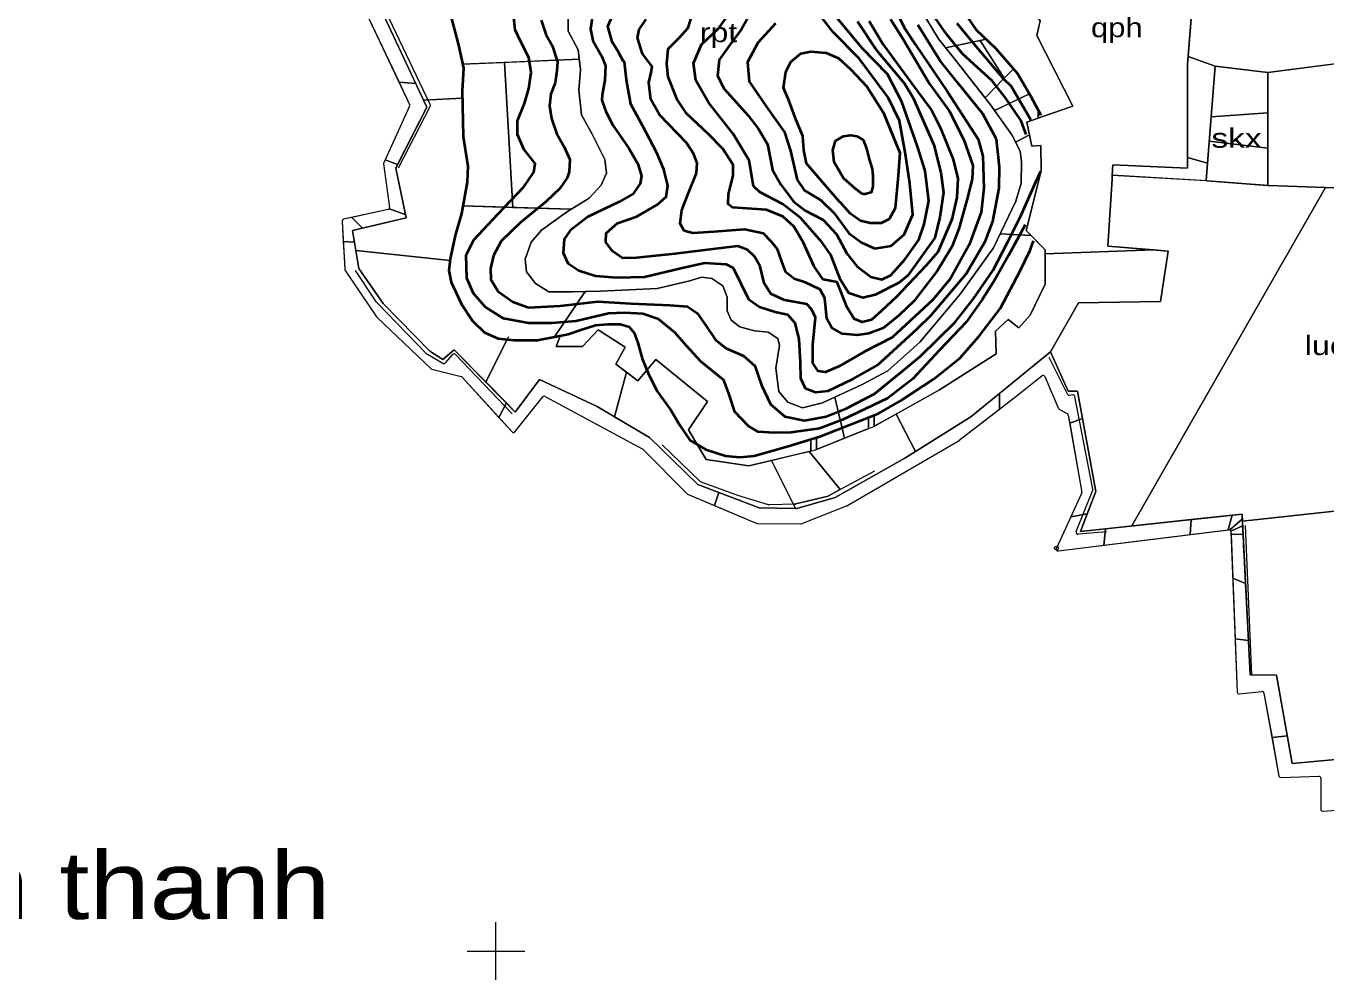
# Model space of a CAD drawing. Header units: metres. Extents: x 558415 to 562400, y 2247179 to 2251032.
# Drawn here: x 559756 to 560431, y 2247985 to 2248479 of the extents above; entities that cross this region are included whole.
import ezdxf
from ezdxf.enums import TextEntityAlignment as Align

# ---------------------------------------------------------------- set-up
doc = ezdxf.new("R2010")
doc.units = ezdxf.units.M
doc.header["$LTSCALE"] = 4
doc.header["$PDMODE"] = 32
doc.header["$PDSIZE"] = 2
for name, color, linetype, lineweight in [('17', 7, 'Continuous', 13), ('27', 7, 'Continuous', 35), ('33', 7, 'Continuous', 13), ('4', 7, 'Continuous', 13), ('45', 7, 'Continuous', 13), ('5', 7, 'Continuous', 13), ('6', 7, 'Continuous', 13), ('63', 7, 'Continuous', 13), ('7', 7, 'Continuous', 13)]:
    doc.layers.add(name, color=color, linetype=linetype, lineweight=lineweight)
doc.layers.add('58', color=7, linetype='Continuous')

msp = doc.modelspace()

# ---------------------------------------------------------------- linework, layer by layer
at = {"layer": '17'}
for points in [[(559925.605, 2248373.457), (559953.501, 2248379.994), (559948.095, 2248405.749)], [(559925.605, 2248373.457), (559928.922, 2248353.783), (559941.452, 2248335.54), (559965.775, 2248310.857), (559972.409, 2248306.565), (559978.305, 2248311.573), (560009.999, 2248279.379), (560022.529, 2248296.192), (560052.381, 2248282.241), (560079.652, 2248266.144), (560104.713, 2248241.82), (560136.407, 2248229.658), (560155.939, 2248229.301), (560175.84, 2248235.024), (560211.957, 2248255.414), (560246.231, 2248276.877), (560287.507, 2248310.502), (560296.72, 2248290.113), (560301.511, 2248290.113), (560311.093, 2248238.245), (560302.986, 2248217.498), (560386.83, 2248226.501)], [(560493.461, 2248101.661), (560466.68, 2248100.23), (560464.469, 2248092.598), (560441.374, 2248085.682), (560440.882, 2248081.151), (560435.968, 2248080.435), (560435.477, 2248099.275), (560412.873, 2248097.129), (560404.766, 2248142.916), (560391.975, 2248143.137)]]:
    msp.add_lwpolyline(points, dxfattribs=at)
at = {"layer": '27'}
for points in [[(559974.027, 2248494.607), (559980.579, 2248469.486), (559983.2, 2248457.562), (559982.545, 2248445.796), (559983.036, 2248422.265), (559985.329, 2248406.843), (559985.002, 2248398.575), (559982.053, 2248382.199), (559978.777, 2248370.91), (559976.32, 2248358.827), (559975.501, 2248352.785), (559976.811, 2248346.743), (559982.053, 2248335.296), (559987.786, 2248326.71), (559994.011, 2248320.51), (560001.054, 2248317.489), (560009.245, 2248316.694), (560021.53, 2248316.694), (560037.419, 2248319.715), (560044.463, 2248322.1), (560051.671, 2248324.326), (560058.059, 2248324.962), (560064.611, 2248324.962), (560069.034, 2248323.532), (560071.655, 2248320.352), (560073.621, 2248315.264), (560075.75, 2248307.155), (560078.863, 2248299.523), (560083.45, 2248290.302), (560090.657, 2248280.285), (560095.571, 2248272.176), (560100.485, 2248264.863), (560108.839, 2248259.934), (560118.996, 2248256.754), (560126.367, 2248255.959), (560133.902, 2248256.595), (560150.938, 2248261.524), (560167.974, 2248266.771), (560198.278, 2248278.696), (560209.745, 2248285.215), (560226.781, 2248296.345), (560240.541, 2248307.316), (560250.369, 2248318.605), (560261.672, 2248333.233), (560271.828, 2248352.631), (560276.906, 2248363.284), (560278.708, 2248368.054)], [(560202.511, 2248497.551), (560211.684, 2248478.631), (560217.417, 2248470.045), (560234.125, 2248445.401), (560250.014, 2248420.757), (560252.471, 2248412.012), (560252.962, 2248395.318), (560251.488, 2248382.916), (560245.427, 2248366.063), (560235.599, 2248348.574), (560226.589, 2248337.444), (560205.458, 2248318.047), (560191.207, 2248310.733), (560178.103, 2248303.101), (560170.895, 2248300.08), (560167.128, 2248300.557), (560164.343, 2248304.691), (560164.343, 2248314.231), (560165.653, 2248328.381), (560163.524, 2248332.674), (560161.231, 2248335.218), (560149.601, 2248337.285), (560142.557, 2248340.624), (560139.117, 2248346.189), (560136.988, 2248354.774), (560134.04, 2248360.021), (560130.436, 2248363.519), (560125.358, 2248365.427), (560113.892, 2248363.996), (560092.925, 2248361.293), (560072.941, 2248359.226), (560065.57, 2248359.067), (560060.328, 2248362.724), (560056.888, 2248367.335), (560057.052, 2248372.105), (560062.949, 2248377.193), (560073.105, 2248380.691), (560083.752, 2248386.891), (560088.175, 2248390.866), (560089.158, 2248396.749), (560087.028, 2248405.016), (560083.261, 2248414.079), (560076.217, 2248427.594), (560069.993, 2248438.882), (560067.7, 2248451.602), (560066.717, 2248460.823), (560066.062, 2248461.141), (560063.605, 2248465.911), (560060.165, 2248471.317), (560058.035, 2248479.425), (560060.492, 2248484.672)], [(560236.747, 2248495.296), (560249.032, 2248477.41), (560259.106, 2248467.87), (560270.409, 2248454.753), (560277.043, 2248443.544), (560282.448, 2248433.289)], [(560274.423, 2248376.396), (560265.741, 2248360.496), (560258.861, 2248348.254), (560252.309, 2248337.919), (560243.791, 2248325.994), (560230.032, 2248311.367), (560216.109, 2248296.58), (560203.168, 2248286.564), (560179.744, 2248275.275), (560167.786, 2248270.823), (560152.88, 2248268.756), (560144.198, 2248268.597), (560136.008, 2248269.074), (560130.93, 2248272.095), (560123.886, 2248279.409), (560120.774, 2248288.948), (560118.153, 2248295.944), (560106.195, 2248305.643), (560098.988, 2248313.592), (560092.763, 2248320.588), (560084.245, 2248327.425), (560076.219, 2248330.287), (560066.554, 2248330.764), (560058.364, 2248330.446), (560041.656, 2248326.471), (560028.879, 2248325.517), (560016.921, 2248325.517), (560003.981, 2248327.902), (559994.644, 2248333.785), (559988.256, 2248340.781), (559984.816, 2248348.731), (559984.488, 2248360.655), (559988.583, 2248368.605), (560001.032, 2248381.96), (560014.464, 2248396.111), (560019.706, 2248403.742), (560020.361, 2248408.194), (560014.464, 2248415.667), (560011.188, 2248423.139), (560011.188, 2248430.294), (560014.792, 2248439.357), (560017.085, 2248446.988), (560018.232, 2248455.415), (560017.085, 2248463.206), (560012.663, 2248471.632), (560009.878, 2248477.515), (560008.731, 2248488.963)], [(560050.337, 2248487.217), (560049.027, 2248477.837), (560050.174, 2248471.954), (560054.76, 2248464.004), (560056.726, 2248458.758), (560056.398, 2248451.444), (560055.088, 2248443.812), (560054.924, 2248440.95), (560056.889, 2248435.226), (560060.657, 2248428.072), (560069.011, 2248415.829), (560073.598, 2248408.039), (560075.4, 2248401.838), (560074.745, 2248397.863), (560071.141, 2248392.457), (560063.934, 2248388.324), (560047.554, 2248380.534), (560038.381, 2248373.379), (560035.269, 2248368.927), (560034.777, 2248361.931), (560037.234, 2248356.525), (560042.967, 2248352.709), (560051.649, 2248350.007), (560062.624, 2248349.053), (560077.039, 2248349.371), (560095.876, 2248353.982), (560108.161, 2248356.685), (560119.3, 2248356.049), (560122.904, 2248354.141), (560126.999, 2248346.032), (560130.93, 2248337.923), (560136.663, 2248333.948), (560144.69, 2248331.245), (560151.078, 2248329.973), (560155.009, 2248325.521), (560156.975, 2248317.095), (560157.794, 2248305.17), (560157.958, 2248296.903), (560160.251, 2248291.656), (560165.657, 2248289.748), (560172.209, 2248290.384), (560185.15, 2248296.585), (560197.763, 2248303.74), (560218.239, 2248322.342), (560225.61, 2248329.656), (560243.792, 2248350.961), (560253.784, 2248368.132), (560257.552, 2248378.149), (560260.828, 2248395.32), (560260.992, 2248406.45), (560259.518, 2248420.76)], [(560187.398, 2248481.783), (560197.226, 2248466.997), (560211.805, 2248449.667), (560216.227, 2248442.195), (560227.038, 2248417.87), (560230.642, 2248403.561), (560231.952, 2248393.227), (560230.15, 2248380.349), (560227.529, 2248369.697), (560213.606, 2248350.141), (560208.856, 2248346.326), (560196.57, 2248340.125), (560190.182, 2248338.535), (560182.975, 2248340.92), (560178.552, 2248347.916), (560173.638, 2248360.795), (560168.888, 2248367.473), (560158.077, 2248379.875), (560148.74, 2248387.189), (560136.782, 2248393.39), (560133.506, 2248396.411), (560131.213, 2248409.766), (560123.023, 2248423.599), (560110.246, 2248439.816), (560103.694, 2248451.264), (560102.383, 2248460.167), (560106.478, 2248469.866), (560115.324, 2248478.134), (560121.221, 2248486.242)], [(560132.392, 2248486.708), (560127.314, 2248477.804), (560120.926, 2248469.218), (560115.684, 2248461.904), (560114.865, 2248453.637), (560118.305, 2248446.959), (560130.754, 2248433.127), (560135.996, 2248426.29), (560140.746, 2248418.181), (560143.367, 2248404.826), (560147.626, 2248397.353), (560154.178, 2248388.45), (560160.239, 2248383.839), (560169.576, 2248378.91), (560176.619, 2248371.596), (560181.861, 2248361.58), (560187.103, 2248354.902), (560194.31, 2248349.496), (560200.043, 2248348.065), (560204.794, 2248350.291), (560212.001, 2248358.4), (560219.208, 2248368.576), (560221.993, 2248376.685), (560224.45, 2248388.768), (560222.484, 2248404.35), (560218.553, 2248417.069), (560210.363, 2248440.123), (560202.992, 2248454.433), (560189.887, 2248467.947), (560176.946, 2248483.529)], [(560144.869, 2248480.782), (560135.778, 2248470.766), (560130.372, 2248460.749), (560131.355, 2248450.733), (560140.201, 2248437.616), (560149.538, 2248424.499), (560152.732, 2248414.721), (560156.172, 2248399.696), (560159.858, 2248394.449), (560168.457, 2248389.202), (560175.337, 2248382.525), (560182.954, 2248372.031), (560189.588, 2248367.261), (560196.468, 2248364.161), (560204.822, 2248365.592), (560211.702, 2248371.315), (560216.124, 2248381.809), (560214.65, 2248397.788), (560212.193, 2248414.005), (560209.244, 2248430.223), (560203.347, 2248442.386), (560188.359, 2248462.658), (560174.845, 2248476.252), (560162.805, 2248491.754)], [(560023.475, 2248482.444), (560025.768, 2248475.289), (560029.208, 2248469.407), (560031.829, 2248460.821), (560031.501, 2248456.21), (560030.682, 2248450.009), (560028.389, 2248444.286), (560027.734, 2248438.085), (560028.717, 2248431.566), (560031.338, 2248423.934), (560035.269, 2248416.78), (560038.217, 2248410.261), (560037.89, 2248403.901), (560036.907, 2248400.721), (560033.14, 2248395.316), (560025.933, 2248388.479), (560012.501, 2248377.509), (560002.672, 2248367.969), (559998.741, 2248360.496), (559997.103, 2248353.819), (559997.267, 2248348.095), (560001.198, 2248341.894), (560008.733, 2248336.488), (560016.924, 2248333.467), (560033.304, 2248334.421), (560052.797, 2248336.647), (560069.996, 2248335.693), (560090.144, 2248334.739), (560099.317, 2248334.103), (560104.395, 2248330.605), (560108.818, 2248324.245), (560113.732, 2248316.772), (560119.137, 2248312.48), (560128.31, 2248308.505), (560134.207, 2248303.258), (560137.647, 2248293.241), (560142.397, 2248283.384), (560149.768, 2248277.024), (560159.924, 2248274.957), (560171.227, 2248277.024), (560181.546, 2248281.158), (560196.288, 2248288.79), (560210.048, 2248300.078)], [(560204.477, 2248483.083), (560210.702, 2248473.067), (560224.789, 2248449.536), (560234.945, 2248435.544), (560242.644, 2248420.44), (560247.23, 2248407.085), (560246.903, 2248400.089), (560244.118, 2248389.118), (560240.023, 2248374.332), (560236.419, 2248364.951), (560228.884, 2248352.709), (560216.762, 2248336.968), (560208.9, 2248329.337), (560200.71, 2248322.818), (560193.339, 2248320.115), (560187.278, 2248319.161), (560179.743, 2248319.956), (560174.173, 2248322.977), (560171.552, 2248327.747), (560170.569, 2248338.4), (560168.112, 2248342.851), (560160.413, 2248346.508), (560154.68, 2248348.416), (560150.257, 2248351.914), (560148.292, 2248357.32), (560145.998, 2248363.838), (560142.722, 2248367.813), (560138.627, 2248371.947), (560128.799, 2248374.014), (560112.909, 2248372.742), (560102.098, 2248372.106), (560097.511, 2248373.219), (560095.546, 2248377.035), (560096.365, 2248384.031), (560099.313, 2248391.662), (560103.9, 2248403.11), (560104.227, 2248408.356), (560102.589, 2248412.967), (560098.821, 2248418.85), (560084.734, 2248433.477), (560080.311, 2248441.427), (560079.165, 2248450.171), (560080.475, 2248455.418), (560080.966, 2248458.439), (560076.052, 2248465.117), (560073.431, 2248473.384), (560074.25, 2248477.677), (560077.854, 2248482.924)], [(560193.5, 2248481.969), (560200.708, 2248469.886), (560215.45, 2248449.853), (560225.77, 2248435.861), (560230.52, 2248426.481), (560237.072, 2248410.264), (560239.529, 2248400.406), (560238.874, 2248390.548), (560236.417, 2248379.101), (560229.046, 2248362.248), (560222.821, 2248355.093), (560207.751, 2248339.034), (560199.888, 2248331.88), (560194.646, 2248327.11), (560189.896, 2248325.997), (560185.801, 2248327.746), (560182.033, 2248333.629), (560178.593, 2248342.374), (560176.955, 2248346.667), (560169.584, 2248348.098), (560164.998, 2248354.775), (560159.265, 2248367.495), (560154.514, 2248375.603), (560148.781, 2248380.691), (560140.263, 2248384.189), (560127.65, 2248384.984), (560122.572, 2248385.302), (560120.443, 2248387.051), (560120.607, 2248392.298), (560122.9, 2248401.997), (560122.9, 2248407.561), (560117.658, 2248415.829), (560110.123, 2248423.461), (560098.821, 2248434.113), (560093.907, 2248441.427), (560089.32, 2248453.033), (560088.501, 2248459.87), (560089.32, 2248467.661), (560094.726, 2248473.067), (560099.64, 2248478.472), (560101.278, 2248483.56)], [(560259.518, 2248420.76), (560252.474, 2248433.956), (560239.37, 2248450.174), (560230.36, 2248461.462), (560218.73, 2248480.064)], [(560274.913, 2248423.299), (560272.292, 2248430.295), (560264.266, 2248442.219), (560257.222, 2248450.964), (560241.824, 2248464.956), (560233.634, 2248475.29), (560226.59, 2248485.466)], [(560238.876, 2248480.854), (560247.066, 2248470.997), (560262.955, 2248452.236), (560267.05, 2248448.261), (560277.37, 2248430.772)], [(560178.268, 2248388.214), (560168.194, 2248399.661), (560161.069, 2248408.247), (560159.595, 2248415.163), (560159.104, 2248422.318), (560155.664, 2248430.665), (560151.978, 2248440.443), (560149.03, 2248447.359), (560150.259, 2248455.706), (560152.961, 2248460.953), (560158.121, 2248465.246), (560163.281, 2248466.2), (560171.144, 2248465.484), (560177.532, 2248462.861), (560183.92, 2248456.899), (560192.274, 2248448.074), (560200.874, 2248434.481), (560209.474, 2248413.732), (560208.491, 2248402.046), (560207.017, 2248385.113), (560203.823, 2248379.389), (560199.646, 2248377.243), (560193.994, 2248377.243), (560189.08, 2248378.435), (560183.675, 2248382.251), (560178.375, 2248388.145)], [(560186.623, 2248394.891), (560180.235, 2248400.615), (560175.321, 2248408.962), (560174.583, 2248415.163), (560176.058, 2248419.933), (560180.235, 2248422.318), (560183.92, 2248422.795), (560187.114, 2248422.318), (560190.309, 2248420.41), (560192.029, 2248415.878), (560193.503, 2248410.393), (560194.977, 2248405.385), (560195.469, 2248401.569), (560195.469, 2248397.515), (560195.469, 2248396.322), (560194.486, 2248393.222), (560191.292, 2248392.268)], [(560210.048, 2248300.078), (560220.04, 2248308.346), (560237.895, 2248325.835), (560247.395, 2248337.919), (560257.715, 2248352.865), (560265.414, 2248367.651), (560272.13, 2248381.007), (560279.992, 2248398.655), (560282.449, 2248404.22)], [(560186.517, 2248394.986), (560189.344, 2248392.824), (560191.366, 2248392.29)]]:
    msp.add_lwpolyline(points, dxfattribs=at)
at = {"layer": '4'}
for p, q in [((559965.954, 2248438.689), (559931.736, 2248510.635)), ((559949.454, 2248405.947), (559965.939, 2248437.8)), ((559938.028, 2248336.324), (559927.169, 2248352.742)), ((559964.214, 2248309.395), (559938.146, 2248336.179)), ((559972.421, 2248304.596), (559964.429, 2248309.227)), ((559977.517, 2248309.173), (559973.673, 2248304.801)), ((560008.415, 2248278.395), (559978.992, 2248309.203)), ((560296.396, 2248288.557), (560286.739, 2248307.665)), ((560299.027, 2248288.246), (560297.43, 2248288.018)), ((560309.431, 2248239.414), (560300.151, 2248287.446)), ((560105.758, 2248243.458), (560086.178, 2248262.363)), ((560196.208, 2248248.654), (560172.409, 2248235.935)), ((560125.381, 2248236.119), (560106.106, 2248243.239)), ((560300.802, 2248217.397), (560309.378, 2248238.853)), ((560141.266, 2248231.278), (560125.436, 2248236.101)), ((560155.248, 2248231.691), (560141.591, 2248231.236)), ((560172.178, 2248235.846), (560155.455, 2248231.719)), ((560316.683, 2248217.287), (560301.815, 2248216.03)), ((560391.975, 2248143.137), (560388.643, 2248220.539))]:
    msp.add_line(p, q, dxfattribs=at)
for centre, start, end in [((559965.051, 2248438.26), 332.63724, 25.43633), ((559938.862, 2248336.876), 213.48197, 224.22433), ((559964.931, 2248310.092), 224.22432, 239.90659), ((559972.922, 2248305.461), 239.90659, 318.67469), ((559978.268, 2248308.512), 43.68317, 138.67469), ((560297.289, 2248289.008), 206.81287, 278.12517), ((560299.169, 2248287.256), 10.93587, 98.12517), ((560106.453, 2248244.177), 226.00452, 249.72559), ((560308.449, 2248239.225), 338.2139, 10.93587), ((560125.727, 2248237.057), 249.72559, 253.05854), ((560141.558, 2248232.235), 253.05854, 271.90806), ((560155.215, 2248232.69), 271.90806, 283.86268), ((560171.938, 2248236.817), 283.86268, 298.12197), ((560301.731, 2248217.026), 158.2139, 274.83441)]:
    msp.add_arc(centre, 1, start, end, dxfattribs=at)
at = {"layer": '45'}
for p, q in [((560263.516, 2248452.379), (560268.248, 2248457.261)), ((560368.256, 2248399.311), (560368.659, 2248399.288)), ((560008.659, 2248385.458), (560038.826, 2248384.453)), ((560261.5, 2248371.757), (560277.52, 2248370.824)), ((559941.452, 2248335.54), (559965.775, 2248310.857)), ((560006.457, 2248318.279), (559994.407, 2248294.462)), ((560178.413, 2248239.144), (560172.409, 2248235.935)), ((560154.168, 2248231.655), (560155.248, 2248231.691)), ((560172.178, 2248235.846), (560155.455, 2248231.719)), ((560155.455, 2248231.719), (560172.178, 2248235.846))]:
    msp.add_line(p, q, dxfattribs=at)
for points in [[(560109.112, 2248737.588), (560119.544, 2248722.101), (560130.601, 2248706.599), (560138.218, 2248690.143), (560146.818, 2248667.248), (560153.452, 2248656.039), (560162.052, 2248646.022), (560179.743, 2248627.182), (560190.799, 2248614.065), (560198.907, 2248603.094), (560210.21, 2248579.722), (560216.598, 2248558.496), (560222.25, 2248540.61), (560230.604, 2248505.79), (560236.747, 2248495.296), (560249.032, 2248477.41), (560259.106, 2248467.87), (560270.409, 2248454.753)], [(560270.409, 2248454.753), (560277.043, 2248443.544), (560281.165, 2248435.723), (560281.165, 2248431.73), (560282.947, 2248432.342), (560299.166, 2248437.913), (560280.363, 2248474.556), (560282.206, 2248482.068), (560267.095, 2248506.394), (560259.724, 2248504.963), (560252.353, 2248514.264), (560236.137, 2248555.761)], [(560043.189, 2248462.228), (560042.639, 2248467.18), (560037.398, 2248476.719), (560037.398, 2248490.234), (560037.07, 2248496.275), (560032.975, 2248502.635), (560023.474, 2248514.241), (560017.086, 2248521.873), (560008.896, 2248536.66), (560003.982, 2248547.153)], [(560254.149, 2248472.564), (560249.032, 2248477.41), (560236.747, 2248495.296), (560230.604, 2248505.79), (560230.127, 2248507.778), (560213.71, 2248505.214), (560214.634, 2248500.569), (560219.548, 2248489.121), (560229.376, 2248472.745)], [(560032.975, 2248502.635), (560037.07, 2248496.275), (560037.398, 2248490.234), (560037.398, 2248476.719), (560042.639, 2248467.18), (560043.786, 2248456.845)], [(559974.027, 2248494.607), (559980.579, 2248469.486), (559982.723, 2248459.731), (560043.189, 2248462.228)], [(560219.548, 2248489.121), (560229.376, 2248472.745), (560237.73, 2248462.41), (560256.404, 2248438.561), (560267.379, 2248422.979), (560271.802, 2248414.553), (560272.457, 2248408.988), (560272.293, 2248398.018), (560269.509, 2248388.637), (560258.043, 2248364.47), (560240.68, 2248340.462), (560219.713, 2248315.659), (560203.169, 2248300.713), (560189.901, 2248293.559), (560169.262, 2248284.178), (560158.942, 2248281.475), (560151.243, 2248284.496), (560146.656, 2248290.061), (560145.182, 2248302.144), (560146.984, 2248313.91), (560146.165, 2248317.408), (560141.087, 2248320.747), (560134.043, 2248321.383), (560126.508, 2248323.45), (560121.922, 2248326.948), (560119.792, 2248331.876), (560119.792, 2248338.872), (560117.663, 2248344.755), (560111.929, 2248348.571), (560106.688, 2248349.207), (560099.808, 2248347.14), (560083.591, 2248343.324), (560054.106, 2248342.052), (560040.019, 2248341.734), (560027.406, 2248341.734), (560020.526, 2248346.027), (560015.776, 2248352.069), (560015.121, 2248358.587), (560018.233, 2248367.332), (560023.639, 2248373.692), (560037.071, 2248383.391), (560048.373, 2248390.227), (560054.598, 2248396.905), (560057.382, 2248403.265), (560056.399, 2248410.26), (560049.847, 2248423.457), (560044.277, 2248433.473), (560042.967, 2248446.193), (560043.786, 2248456.845)], [(560043.786, 2248456.845), (560042.967, 2248446.193), (560044.277, 2248433.473), (560049.847, 2248423.457), (560056.399, 2248410.26), (560057.382, 2248403.265), (560054.598, 2248396.905), (560048.373, 2248390.227), (560037.071, 2248383.391), (560023.639, 2248373.692), (560018.233, 2248367.332), (560015.121, 2248358.587), (560015.776, 2248352.069), (560020.526, 2248346.027), (560027.406, 2248341.734), (560040.019, 2248341.734), (560054.106, 2248342.052), (560083.591, 2248343.324), (560099.808, 2248347.14), (560106.688, 2248349.207), (560111.929, 2248348.571), (560117.663, 2248344.755), (560119.792, 2248338.872), (560119.792, 2248331.876), (560121.922, 2248326.948), (560126.508, 2248323.45), (560134.043, 2248321.383), (560141.087, 2248320.747), (560146.165, 2248317.408), (560146.984, 2248313.91), (560145.182, 2248302.144), (560146.656, 2248290.061), (560151.243, 2248284.496), (560158.942, 2248281.475), (560169.262, 2248284.178), (560189.901, 2248293.559), (560203.169, 2248300.713), (560219.713, 2248315.659), (560240.68, 2248340.462), (560258.043, 2248364.47), (560269.509, 2248388.637), (560272.293, 2248398.018), (560272.457, 2248408.988), (560271.802, 2248414.553), (560267.379, 2248422.979), (560256.404, 2248438.561), (560237.73, 2248462.41), (560229.376, 2248472.745), (560219.548, 2248489.121)], [(560043.786, 2248456.845), (560042.639, 2248467.18), (560037.398, 2248476.719), (560037.398, 2248490.234)], [(560282.74, 2248404.427), (560274.841, 2248373.521), (560284.792, 2248363.505), (560284.792, 2248361.284), (560340.943, 2248363.397), (560317.225, 2248365.294), (560319.437, 2248399.994), (560319.543, 2248402.154), (560319.805, 2248407.506), (560358.503, 2248405.717), (560358.503, 2248411.372), (560358.503, 2248459.734), (560358.825, 2248463.716), (560360.884, 2248489.161), (560281.034, 2248483.955), (560282.206, 2248482.068), (560280.363, 2248474.556), (560299.166, 2248437.913), (560282.947, 2248432.342)], [(560229.376, 2248472.745), (560233.043, 2248468.209), (560254.149, 2248472.564)], [(560253.599, 2248442.144), (560263.516, 2248452.379), (560251.118, 2248471.939), (560233.043, 2248468.209)], [(560256.404, 2248438.561), (560258.467, 2248435.632), (560276.585, 2248444.317), (560270.409, 2248454.753), (560268.248, 2248457.261), (560263.516, 2248452.379), (560251.118, 2248471.939), (560233.043, 2248468.209)], [(560233.043, 2248468.209), (560237.73, 2248462.41), (560253.599, 2248442.144)], [(560233.043, 2248468.209), (560237.73, 2248462.41), (560256.404, 2248438.561)], [(560268.248, 2248457.261), (560259.106, 2248467.87), (560254.149, 2248472.564), (560251.118, 2248471.939), (560263.516, 2248452.379)], [(559982.723, 2248459.731), (559983.2, 2248457.562), (559982.545, 2248445.796), (559982.625, 2248441.983)], [(559985.329, 2248406.843), (559985.002, 2248398.575), (559982.795, 2248386.32), (560008.659, 2248385.458), (560004.353, 2248460.624), (559982.723, 2248459.731)], [(560038.826, 2248384.453), (560048.373, 2248390.227), (560054.598, 2248396.905), (560057.382, 2248403.265), (560056.399, 2248410.26), (560049.847, 2248423.457), (560044.277, 2248433.473), (560042.967, 2248446.193), (560043.786, 2248456.845), (560043.189, 2248462.228), (560004.353, 2248460.624), (560008.659, 2248385.458)], [(560368.658, 2248399.279), (560400.083, 2248396.808), (560400.15, 2248396.803), (560400.15, 2248416.065), (560369.847, 2248419.742), (560368.962, 2248408.381), (560372.877, 2248458.662), (560370.825, 2248432.309), (560400.15, 2248434.533), (560370.825, 2248432.309), (560368.256, 2248399.311)], [(559976.207, 2248357.997), (559976.32, 2248358.827), (559978.777, 2248370.91), (559982.053, 2248382.199), (559985.002, 2248398.575), (559985.329, 2248406.843), (559983.036, 2248422.265), (559982.625, 2248441.983), (559962.419, 2248440.984), (559964.065, 2248437.467), (559948.095, 2248405.749)], [(559982.625, 2248441.983), (559983.036, 2248422.265), (559985.329, 2248406.843)], [(560275.452, 2248429.768), (560281.165, 2248431.73), (560281.165, 2248435.723), (560277.043, 2248443.544), (560276.585, 2248444.317), (560267.712, 2248440.064), (560258.467, 2248435.632), (560267.379, 2248422.979)], [(560282.947, 2248432.342), (560275.21, 2248429.685), (560277.79, 2248417.164)], [(560267.379, 2248422.979), (560269.378, 2248419.172), (560276.58, 2248423.036), (560275.21, 2248429.685), (560275.452, 2248429.768)], [(560282.74, 2248404.427), (560282.581, 2248417.522), (560277.79, 2248417.164), (560276.58, 2248423.036), (560269.378, 2248419.172)], [(560269.378, 2248419.172), (560271.802, 2248414.553), (560272.457, 2248408.988)], [(560277.79, 2248417.164), (560282.581, 2248417.522), (560282.74, 2248404.427)], [(559948.095, 2248405.749), (559953.501, 2248379.994), (559925.605, 2248373.457), (559927.343, 2248363.146), (559976.207, 2248357.997)], [(560272.457, 2248408.988), (560272.293, 2248398.018), (560269.509, 2248388.637), (560261.5, 2248371.757)], [(560277.52, 2248370.824), (560274.841, 2248373.521), (560282.74, 2248404.427)], [(560430.062, 2248395.676), (560400.518, 2248396.774), (560368.823, 2248399.278), (560319.543, 2248402.154), (560319.437, 2248399.994), (560317.225, 2248365.294), (560348.552, 2248362.789), (560344.498, 2248336.675), (560302.114, 2248335.96), (560287.507, 2248310.502), (560296.72, 2248290.113), (560301.511, 2248290.113), (560311.093, 2248238.245)], [(560311.093, 2248238.245), (560302.986, 2248217.498), (560329.675, 2248220.364), (560430.062, 2248395.676)], [(559982.795, 2248386.32), (559982.053, 2248382.199), (559978.777, 2248370.91), (559976.32, 2248358.827), (559976.207, 2248357.997)], [(560015.776, 2248352.069), (560015.121, 2248358.587), (560018.233, 2248367.332), (560023.639, 2248373.692), (560037.071, 2248383.391), (560038.826, 2248384.453), (559982.795, 2248386.32)], [(560261.5, 2248371.757), (560258.043, 2248364.47), (560240.68, 2248340.462), (560219.713, 2248315.659)], [(560271.155, 2248323.081), (560277.052, 2248329.52), (560284.792, 2248345.618), (560284.792, 2248363.505), (560277.521, 2248370.824), (560261.5, 2248371.757)], [(560005.823, 2248317.026), (560001.054, 2248317.489), (559994.011, 2248320.51), (559987.786, 2248326.71), (559982.053, 2248335.296), (559976.811, 2248346.743), (559975.501, 2248352.785), (559976.207, 2248357.997), (559927.343, 2248363.146), (559928.922, 2248353.783), (559941.452, 2248335.54)], [(560284.792, 2248361.284), (560284.792, 2248345.618), (560277.052, 2248329.52), (560271.155, 2248323.081), (560265.627, 2248327.374), (560258.993, 2248321.293), (560259.362, 2248309.488), (560229.878, 2248290.886), (560207.462, 2248278.351), (560217.595, 2248258.945)], [(560217.595, 2248258.945), (560246.231, 2248276.877), (560287.507, 2248310.502), (560302.114, 2248335.96), (560344.498, 2248336.675), (560348.552, 2248362.789), (560340.943, 2248363.397), (560284.792, 2248361.284)], [(559976.207, 2248357.997), (559975.501, 2248352.785), (559976.811, 2248346.743), (559982.053, 2248335.296), (559987.786, 2248326.71)], [(560046.277, 2248341.875), (560040.019, 2248341.734), (560027.406, 2248341.734), (560020.526, 2248346.027), (560015.776, 2248352.069)], [(560099.808, 2248347.14), (560083.591, 2248343.324), (560054.106, 2248342.052), (560046.277, 2248341.875), (560030.388, 2248318.379), (560033.409, 2248318.953), (560031.227, 2248313.423)], [(560117.663, 2248344.755), (560111.929, 2248348.571), (560106.688, 2248349.207), (560099.808, 2248347.14)], [(560126.508, 2248323.45), (560121.922, 2248326.948), (560119.792, 2248331.876), (560119.792, 2248338.872), (560117.663, 2248344.755)], [(560005.823, 2248317.026), (560009.245, 2248316.694), (560021.53, 2248316.694), (560030.388, 2248318.379), (560046.277, 2248341.875)], [(559987.786, 2248326.71), (559994.011, 2248320.51), (560001.054, 2248317.489), (560005.823, 2248317.026)], [(560258.993, 2248321.293), (560265.627, 2248327.374), (560271.155, 2248323.081)], [(560033.409, 2248318.953), (560021.53, 2248316.694), (560009.245, 2248316.694), (560005.823, 2248317.026), (559994.659, 2248294.961), (560009.999, 2248279.379)], [(560067.654, 2248300.013), (560062.186, 2248304.122), (560066.977, 2248313.065), (560052.972, 2248322.009), (560044.864, 2248313.423), (560031.227, 2248313.423), (560033.409, 2248318.953)], [(560031.227, 2248313.423), (560044.864, 2248313.423), (560052.972, 2248322.009), (560066.977, 2248313.065), (560062.186, 2248304.122)], [(560146.165, 2248317.408), (560141.087, 2248320.747), (560134.043, 2248321.383), (560126.508, 2248323.45)], [(560196.165, 2248272.034), (560229.878, 2248290.886), (560259.362, 2248309.488), (560258.993, 2248321.293)], [(559965.775, 2248310.857), (559972.409, 2248306.565), (559978.305, 2248311.573), (559994.659, 2248294.961), (560005.823, 2248317.026)], [(560145.182, 2248302.144), (560146.984, 2248313.91), (560146.165, 2248317.408)], [(560219.713, 2248315.659), (560203.169, 2248300.713), (560189.901, 2248293.559), (560175.68, 2248287.095), (560180.759, 2248265.804)], [(560062.186, 2248304.122), (560073.611, 2248295.537), (560078.224, 2248301.089)], [(560104.278, 2248262.625), (560099.778, 2248270.138), (560109.729, 2248284.805), (560082.825, 2248306.626), (560078.224, 2248301.089)], [(560078.224, 2248301.089), (560082.825, 2248306.626), (560109.729, 2248284.805)], [(560009.999, 2248279.379), (560022.529, 2248296.192), (560052.381, 2248282.241), (560061.405, 2248276.914), (560067.654, 2248300.013)], [(560078.224, 2248301.089), (560073.611, 2248295.537), (560067.654, 2248300.013), (560061.405, 2248276.914), (560079.652, 2248266.144)], [(560078.224, 2248301.089), (560078.863, 2248299.523), (560083.45, 2248290.302), (560090.657, 2248280.285), (560095.571, 2248272.176)], [(560100.485, 2248264.863), (560095.571, 2248272.176), (560090.657, 2248280.285), (560083.45, 2248290.302), (560078.863, 2248299.523), (560078.224, 2248301.089)], [(560175.68, 2248287.095), (560169.262, 2248284.178), (560158.942, 2248281.475), (560151.243, 2248284.496), (560146.656, 2248290.061), (560145.182, 2248302.144)], [(560109.729, 2248284.805), (560099.778, 2248270.138), (560108.992, 2248254.755), (560131.105, 2248251.535), (560142.846, 2248254.324), (560153.824, 2248256.931), (560163.165, 2248259.149), (560163.165, 2248265.29), (560166.165, 2248266.214), (560166.165, 2248259.93), (560180.759, 2248265.804), (560175.68, 2248287.095)], [(560155.338, 2248229.312), (560155.939, 2248229.301), (560175.84, 2248235.024), (560211.957, 2248255.414), (560217.595, 2248258.945), (560207.462, 2248278.351), (560196.165, 2248272.034), (560196.165, 2248277.865), (560193.165, 2248276.684), (560193.165, 2248270.797), (560166.165, 2248259.93), (560166.165, 2248266.214), (560163.165, 2248265.29), (560163.165, 2248259.149), (560162.298, 2248258.943), (560178.413, 2248239.144)], [(560180.759, 2248265.804), (560193.165, 2248270.797), (560193.165, 2248276.684), (560196.165, 2248277.865), (560196.165, 2248272.034)], [(560095.571, 2248272.176), (560100.485, 2248264.863), (560104.278, 2248262.625)], [(560079.652, 2248266.144), (560104.713, 2248241.82), (560136.407, 2248229.658), (560155.338, 2248229.312), (560142.846, 2248254.324)], [(560142.846, 2248254.324), (560131.105, 2248251.535), (560108.992, 2248254.755), (560104.278, 2248262.625), (560100.485, 2248264.863)], [(560172.409, 2248235.935), (560178.413, 2248239.144), (560162.298, 2248258.943), (560142.846, 2248254.324), (560154.168, 2248231.655)], [(560155.248, 2248231.691), (560154.168, 2248231.655), (560155.338, 2248229.312)]]:
    msp.add_lwpolyline(points, dxfattribs=at)
for points in [[(559982.625, 2248441.983), (559982.545, 2248445.796), (559983.2, 2248457.562), (559980.579, 2248469.486), (559974.027, 2248494.607), (559967.966, 2248518.138), (559965.345, 2248530.063), (559961.086, 2248538.649), (559955.025, 2248545.803), (559945.524, 2248554.548), (559933.566, 2248560.749), (559920.625, 2248563.928), (559893.432, 2248573.468), (559878.526, 2248579.668), (559878.484, 2248579.687), (559867.906, 2248560.231), (559932.371, 2248519.025), (559929.914, 2248510.44), (559962.419, 2248440.984), (559964.954, 2248441.109), (559962.419, 2248440.984)], [(560358.825, 2248463.716), (560372.877, 2248458.662), (560400.15, 2248455.442), (560438.821, 2248460.39), (560432.452, 2248558.756), (560365.867, 2248550.753)], [(560400.15, 2248396.803), (560400.518, 2248396.774), (560430.062, 2248395.676), (560533.017, 2248391.848), (560517.443, 2248470.449), (560400.15, 2248455.442)], [(560358.503, 2248411.372), (560368.962, 2248408.381), (560372.877, 2248458.662), (560358.825, 2248463.716), (560358.503, 2248459.734)], [(560370.825, 2248432.309), (560400.15, 2248434.533), (560400.15, 2248455.442), (560372.877, 2248458.662)], [(560400.15, 2248416.065), (560400.15, 2248434.533), (560370.825, 2248432.309), (560369.847, 2248419.742)], [(560368.256, 2248399.311), (560368.962, 2248408.381), (560358.503, 2248411.372), (560358.503, 2248405.717), (560319.805, 2248407.506), (560319.543, 2248402.154)], [(560329.675, 2248220.364), (560386.83, 2248226.501), (560387.012, 2248222.863), (560560.369, 2248241.577), (560534.746, 2248386.117), (560534.491, 2248387.555), (560533.017, 2248391.848), (560430.062, 2248395.676)], [(560412.873, 2248097.129), (560435.477, 2248099.275), (560435.968, 2248080.435), (560440.882, 2248081.151), (560441.374, 2248085.682), (560464.469, 2248092.598), (560466.68, 2248100.23), (560493.461, 2248101.661), (560494.935, 2248105.238), (560521.224, 2248109.769), (560528.349, 2248123.363), (560548.25, 2248122.17), (560574.742, 2248163.594), (560560.369, 2248241.577), (560387.012, 2248222.863), (560391.007, 2248143.154), (560404.766, 2248142.916)]]:
    msp.add_lwpolyline(points, close=True, dxfattribs=at)
for centre, start, end in [((560155.215, 2248232.69), 271.90806, 283.86268), ((560155.215, 2248232.69), 271.90839, 283.86268), ((560171.938, 2248236.817), 283.86305, 298.12197), ((560171.938, 2248236.817), 283.86341, 298.12197)]:
    msp.add_arc(centre, 1, start, end, dxfattribs=at)
at = {"layer": '5'}
for p, q in [((560387.012, 2248222.863), (560560.369, 2248241.577)), ((560391.007, 2248143.154), (560386.83, 2248226.501))]:
    msp.add_line(p, q, dxfattribs=at)
for points in [[(560210.976, 2248635.441), (560198.179, 2248633.07), (560236.137, 2248555.761), (560252.353, 2248514.264), (560259.724, 2248504.963), (560267.095, 2248506.394), (560282.206, 2248482.068), (560280.363, 2248474.556), (560299.166, 2248437.913), (560282.947, 2248432.342)], [(560287.507, 2248310.502), (560302.114, 2248335.96), (560344.498, 2248336.675), (560348.552, 2248362.789), (560317.225, 2248365.294), (560319.437, 2248399.994), (560319.543, 2248402.154), (560319.805, 2248407.506), (560358.503, 2248405.717), (560358.503, 2248459.734), (560365.867, 2248550.753), (560367.342, 2248566.851), (560331.592, 2248566.493), (560293.631, 2248561.127), (560294, 2248543.956), (560289.577, 2248543.24), (560284.417, 2248560.411), (560236.137, 2248555.761)], [(560299.166, 2248437.913), (560280.363, 2248474.556), (560282.206, 2248482.068), (560267.095, 2248506.394), (560259.724, 2248504.963), (560252.353, 2248514.264), (560236.137, 2248555.761), (560284.417, 2248560.411), (560289.577, 2248543.24), (560294, 2248543.956), (560293.631, 2248561.127), (560331.592, 2248566.493), (560367.342, 2248566.851), (560365.867, 2248550.753), (560358.503, 2248459.734), (560358.503, 2248405.717), (560319.805, 2248407.506), (560319.543, 2248402.154), (560319.437, 2248399.994), (560317.225, 2248365.294), (560348.552, 2248362.789), (560344.498, 2248336.675), (560302.114, 2248335.96), (560287.507, 2248310.502)], [(560496.162, 2248566.413), (560365.867, 2248550.753), (560358.503, 2248459.734), (560358.503, 2248405.717), (560319.805, 2248407.506), (560319.543, 2248402.154), (560319.437, 2248399.994)], [(560287.507, 2248310.502), (560302.114, 2248335.96), (560344.498, 2248336.675), (560348.552, 2248362.789), (560317.225, 2248365.294), (560319.437, 2248399.994), (560319.543, 2248402.154), (560319.805, 2248407.506), (560358.503, 2248405.717), (560358.503, 2248459.734), (560365.867, 2248550.753)], [(559948.095, 2248405.749), (559964.065, 2248437.467), (559929.914, 2248510.44), (559932.371, 2248519.025)], [(560368.256, 2248399.311), (560372.877, 2248458.662), (560400.15, 2248455.442), (560400.15, 2248396.803)], [(560033.409, 2248318.953), (560031.227, 2248313.423), (560044.864, 2248313.423), (560052.972, 2248322.009), (560066.977, 2248313.065), (560062.186, 2248304.122), (560073.611, 2248295.537), (560082.825, 2248306.626), (560109.729, 2248284.805), (560099.778, 2248270.138), (560108.992, 2248254.755), (560131.105, 2248251.535), (560165.749, 2248259.763), (560195.971, 2248271.926), (560229.878, 2248290.886), (560259.362, 2248309.488), (560258.993, 2248321.293), (560265.627, 2248327.374), (560271.155, 2248323.081), (560277.052, 2248329.52), (560284.792, 2248345.618), (560284.792, 2248363.505), (560274.841, 2248373.521), (560282.74, 2248404.427), (560282.581, 2248417.522), (560277.79, 2248417.164), (560275.21, 2248429.685), (560282.947, 2248432.342), (560299.166, 2248437.913)], [(560282.74, 2248404.427), (560282.581, 2248417.522), (560277.79, 2248417.164), (560275.21, 2248429.685), (560282.947, 2248432.342)], [(560031.227, 2248313.423), (560044.864, 2248313.423), (560052.972, 2248322.009), (560066.977, 2248313.065), (560062.186, 2248304.122), (560073.611, 2248295.537), (560082.825, 2248306.626), (560109.729, 2248284.805), (560099.778, 2248270.138), (560108.992, 2248254.755), (560131.105, 2248251.535), (560165.749, 2248259.763), (560195.971, 2248271.926), (560229.878, 2248290.886), (560259.362, 2248309.488), (560258.993, 2248321.293), (560265.627, 2248327.374), (560271.155, 2248323.081), (560277.052, 2248329.52), (560284.792, 2248345.618), (560284.792, 2248363.505), (560274.841, 2248373.521), (560282.74, 2248404.427)], [(560302.986, 2248217.498), (560311.093, 2248238.245), (560301.511, 2248290.113), (560296.72, 2248290.113), (560287.507, 2248310.502), (560302.114, 2248335.96), (560344.498, 2248336.675), (560348.552, 2248362.789), (560317.225, 2248365.294), (560319.437, 2248399.994)], [(560533.017, 2248391.848), (560400.518, 2248396.774), (560368.823, 2248399.278), (560319.543, 2248402.154)], [(560022.529, 2248296.192), (560009.999, 2248279.379), (559978.305, 2248311.573), (559972.409, 2248306.565), (559965.775, 2248310.857), (559941.452, 2248335.54), (559928.922, 2248353.783), (559925.605, 2248373.457)]]:
    msp.add_lwpolyline(points, dxfattribs=at)
at = {"layer": '6'}
for p, q in [((559922.84, 2248507.142), (559955.179, 2248438.768)), ((559955.185, 2248437.925), (559941.816, 2248408.609)), ((559941.736, 2248408.057), (559944.863, 2248385.406)), ((559944.086, 2248384.292), (559920.994, 2248379.261)), ((559920.209, 2248378.226), (559921.663, 2248353.284)), ((559921.833, 2248352.782), (559938.089, 2248328.752)), ((559938.227, 2248328.589), (559966.336, 2248301.792)), ((559966.783, 2248301.546), (559981.943, 2248297.748)), ((559982.439, 2248297.451), (560008.305, 2248269.03)), ((560270.331, 2248288.087), (560282.986, 2248298.095)), ((560284.525, 2248297.705), (560291.481, 2248281.501)), ((560009.826, 2248269.079), (560024.282, 2248287.185)), ((560025.539, 2248287.441), (560076.107, 2248260.118)), ((560240.227, 2248264.76), (560270.323, 2248288.081)), ((560291.896, 2248281.031), (560296.277, 2248278.48)), ((560296.759, 2248277.787), (560303.72, 2248237.729)), ((560181.964, 2248230.82), (560240.118, 2248264.687)), ((560076.344, 2248259.941), (560098.904, 2248237.071)), ((560099.226, 2248236.853), (560134.841, 2248221.759)), ((560303.643, 2248237.139), (560290.59, 2248208.803)), ((560158.262, 2248221.507), (560181.826, 2248230.753)), ((560135.221, 2248221.68), (560157.886, 2248221.438)), ((560291.621, 2248207.392), (560379.974, 2248218.35)), ((560381.096, 2248217.396), (560384.307, 2248134.217)), ((560385.413, 2248133.261), (560397.105, 2248134.522)), ((560398.196, 2248133.706), (560405.984, 2248090.713)), ((560407.002, 2248089.892), (560426.641, 2248090.565)), ((560427.675, 2248089.565), (560427.675, 2248073.473)), ((560428.744, 2248072.475), (560448.397, 2248073.837))]:
    msp.add_line(p, q, dxfattribs=at)
for centre, start, end in [((559954.275, 2248438.34), 335.48602, 25.31306), ((559942.726, 2248408.194), 155.48601, 187.8616), ((559943.873, 2248385.269), 282.29111, 7.8616), ((559921.207, 2248378.284), 102.29111, 183.33696), ((559922.661, 2248353.343), 183.33696, 214.07715), ((559938.917, 2248329.313), 214.07715, 226.36931), ((559967.026, 2248302.516), 226.36931, 255.93716), ((559981.7, 2248296.778), 42.3044, 75.93716), ((560283.606, 2248297.311), 23.23099, 128.33819), ((560025.064, 2248286.561), 61.61707, 141.3935), ((560269.711, 2248288.871), 307.77117, 308.33819), ((560292.4, 2248281.895), 203.23099, 239.78857), ((560295.773, 2248277.616), 9.85787, 59.78857), ((560009.044, 2248269.703), 222.3044, 321.3935), ((560239.615, 2248265.551), 300.2154, 307.77117), ((560075.632, 2248259.238), 44.60947, 61.61707), ((560099.616, 2248237.773), 224.60947, 247.03321), ((560302.734, 2248237.558), 335.26703, 9.85787), ((560181.461, 2248231.684), 291.42339, 300.2154), ((560135.231, 2248222.68), 247.03321, 269.38875), ((560157.897, 2248222.438), 269.38875, 291.42339), ((560380.097, 2248217.358), 2.21049, 97.06997), ((560291.498, 2248208.385), 155.26703, 277.06996), ((560385.306, 2248134.255), 182.21049, 276.1572), ((560397.212, 2248133.528), 10.26744, 96.1572), ((560406.968, 2248090.891), 190.26744, 271.96256), ((560426.675, 2248089.565), 0, 91.96256), ((560428.675, 2248073.473), 180, 273.96431)]:
    msp.add_arc(centre, 1, start, end, dxfattribs=at)
at = {"layer": '63'}
for p, q in [((560000, 2247985), (560000, 2248015)), ((559985, 2248000), (560015, 2248000))]:
    msp.add_line(p, q, dxfattribs=at)
at = {"layer": '7'}
for p, q in [((559922.84, 2248507.142), (559949.72, 2248450.31)), ((559955.185, 2248437.925), (559942.459, 2248410.018)), ((559941.736, 2248408.057), (559944.863, 2248385.406)), ((559920.209, 2248378.226), (559920.819, 2248367.759)), ((559921.833, 2248352.782), (559938.089, 2248328.752)), ((559938.227, 2248328.589), (559966.336, 2248301.792)), ((559966.783, 2248301.546), (559981.943, 2248297.748)), ((560270.331, 2248288.087), (560282.986, 2248298.095)), ((560284.525, 2248297.705), (560291.481, 2248281.501)), ((560009.826, 2248269.079), (560024.282, 2248287.185)), ((560025.539, 2248287.441), (560076.107, 2248260.118)), ((560291.896, 2248281.031), (560296.277, 2248278.48)), ((560181.964, 2248230.82), (560240.118, 2248264.687)), ((560076.344, 2248259.941), (560098.904, 2248237.071)), ((560158.262, 2248221.507), (560181.826, 2248230.753)), ((560135.221, 2248221.68), (560157.886, 2248221.438)), ((560379.555, 2248218.298), (560379.974, 2248218.35)), ((560385.413, 2248133.261), (560397.105, 2248134.522)), ((560407.002, 2248089.892), (560426.641, 2248090.565)), ((560427.675, 2248089.565), (560427.675, 2248073.473)), ((560428.744, 2248072.475), (560448.397, 2248073.837))]:
    msp.add_line(p, q, dxfattribs=at)
for points in [[(559949.72, 2248450.31), (559958.378, 2248449.618), (559929.914, 2248510.44), (559932.371, 2248519.025), (559908.009, 2248534.597), (559903.128, 2248530.517), (559924.139, 2248516.691)], [(559942.459, 2248410.018), (559949.02, 2248407.585), (559964.065, 2248437.467), (559962.419, 2248440.984), (559958.378, 2248449.618), (559949.72, 2248450.31), (559955.179, 2248438.768)], [(559944.743, 2248384.776), (559953.178, 2248381.534), (559948.095, 2248405.749), (559949.02, 2248407.585), (559942.459, 2248410.018), (559941.816, 2248408.609)], [(559920.819, 2248367.759), (559926.632, 2248367.366), (559925.605, 2248373.457), (559930.809, 2248374.676), (559925.235, 2248380.185), (559920.994, 2248379.261)], [(559944.086, 2248384.292), (559925.235, 2248380.185), (559930.809, 2248374.676)], [(559930.809, 2248374.676), (559953.501, 2248379.994), (559953.178, 2248381.534), (559944.743, 2248384.776)], [(559928.029, 2248359.079), (559926.632, 2248367.366), (559920.819, 2248367.759), (559921.427, 2248357.337), (559921.663, 2248353.284)], [(559978.305, 2248311.573), (559972.409, 2248306.565), (559965.775, 2248310.857), (559941.452, 2248335.54), (559928.922, 2248353.783), (559928.029, 2248359.079)], [(559982.439, 2248297.451), (560001.492, 2248276.516), (560005.387, 2248284.064), (559994.659, 2248294.961), (559978.305, 2248311.573)], [(560296.759, 2248277.787), (560297.476, 2248273.661), (560304.104, 2248276.079), (560301.511, 2248290.113), (560296.72, 2248290.113), (560287.507, 2248310.502), (560261.05, 2248288.949)], [(560136.407, 2248229.658), (560104.713, 2248241.82), (560079.652, 2248266.144), (560061.405, 2248276.914), (560052.381, 2248282.241), (560022.529, 2248296.192), (560009.999, 2248279.379), (560005.387, 2248284.064), (560001.492, 2248276.516), (560008.305, 2248269.03)], [(560261.05, 2248288.949), (560246.231, 2248276.877), (560211.957, 2248255.414), (560175.84, 2248235.024), (560155.939, 2248229.301), (560155.338, 2248229.312), (560136.407, 2248229.658), (560115.553, 2248237.66), (560113.262, 2248230.904), (560134.841, 2248221.759)], [(560240.227, 2248264.76), (560261.05, 2248280.895), (560261.05, 2248288.949)], [(560261.05, 2248288.949), (560261.05, 2248280.896), (560270.323, 2248288.081)], [(560306.532, 2248226.574), (560311.093, 2248238.245), (560304.104, 2248276.079), (560297.476, 2248273.661), (560303.72, 2248237.729)], [(560099.226, 2248236.853), (560113.262, 2248230.904), (560115.553, 2248237.66), (560136.407, 2248229.658)], [(560303.643, 2248237.139), (560298.04, 2248224.976), (560306.532, 2248226.574)], [(560291.621, 2248207.392), (560315.146, 2248210.31), (560316.03, 2248218.899), (560302.986, 2248217.498), (560306.532, 2248226.574), (560298.04, 2248224.976), (560290.59, 2248208.803)], [(560291.621, 2248207.392), (560315.146, 2248210.31), (560316.03, 2248218.899), (560302.986, 2248217.498), (560306.532, 2248226.574), (560298.04, 2248224.976), (560290.59, 2248208.803)], [(560380.433, 2248218.299), (560386.959, 2248223.927), (560386.83, 2248226.501), (560381.631, 2248225.943), (560379.555, 2248218.298)], [(560381.045, 2248217.674), (560387.132, 2248220.465), (560387.012, 2248222.863), (560387.826, 2248206.632), (560387.365, 2248215.826), (560386.959, 2248223.927), (560380.433, 2248218.299)], [(560387.365, 2248215.826), (560387.132, 2248220.465), (560381.045, 2248217.674)], [(560381.096, 2248217.396), (560381.149, 2248216.011), (560387.365, 2248215.826)], [(560398.196, 2248133.706), (560402.378, 2248110.617), (560410.318, 2248111.557), (560404.766, 2248142.916), (560391.007, 2248143.154), (560390.111, 2248161.039), (560383.241, 2248161.831), (560384.307, 2248134.217)], [(560477.192, 2248093.541), (560477.687, 2248093.527), (560477.687, 2248100.818), (560466.68, 2248100.23), (560464.469, 2248092.598), (560441.374, 2248085.682), (560440.882, 2248081.151), (560435.968, 2248080.435), (560435.477, 2248099.275), (560412.873, 2248097.129), (560410.318, 2248111.557), (560402.378, 2248110.617), (560405.984, 2248090.713)]]:
    msp.add_lwpolyline(points, dxfattribs=at)
for points in [[(560359.996, 2248215.872), (560360.511, 2248223.675), (560316.03, 2248218.899), (560315.146, 2248210.31), (560315.33, 2248212.102), (560315.146, 2248210.31)], [(560379.555, 2248218.298), (560381.631, 2248225.943), (560360.511, 2248223.675), (560359.996, 2248215.872)], [(560382.024, 2248193.346), (560388.637, 2248190.444), (560387.365, 2248215.826), (560381.149, 2248216.011)], [(560383.241, 2248161.831), (560390.111, 2248161.039), (560388.637, 2248190.444), (560382.024, 2248193.346)]]:
    msp.add_lwpolyline(points, close=True, dxfattribs=at)
for centre, start, end in [((559954.275, 2248438.34), 335.48602, 25.31306), ((559942.726, 2248408.194), 155.48601, 187.8616), ((559943.873, 2248385.269), 330.45872, 7.8616), ((559921.207, 2248378.284), 102.29111, 183.33696), ((559943.873, 2248385.269), 282.29111, 330.45983), ((559922.661, 2248353.343), 183.33696, 214.07715), ((559938.917, 2248329.313), 214.07715, 226.36931), ((559967.026, 2248302.516), 226.36931, 255.93716), ((559981.7, 2248296.778), 42.3044, 75.93716), ((560283.606, 2248297.311), 23.23099, 128.33819), ((560025.064, 2248286.561), 61.61707, 141.3935), ((560269.711, 2248288.871), 307.77117, 308.33819), ((560292.4, 2248281.895), 203.23099, 239.78857), ((560295.773, 2248277.616), 9.85787, 59.78857), ((560009.044, 2248269.703), 222.3044, 321.3935), ((560239.615, 2248265.551), 300.2154, 307.77117), ((560075.632, 2248259.238), 61.61707, 61.61707), ((560075.632, 2248259.238), 44.60947, 61.61707), ((560099.616, 2248237.773), 224.60947, 247.03321), ((560302.734, 2248237.558), 335.26703, 9.85787), ((560181.461, 2248231.684), 291.42339, 300.2154), ((560135.231, 2248222.68), 247.03321, 269.38875), ((560157.897, 2248222.438), 269.38875, 291.42339), ((560380.097, 2248217.358), 70.34074, 97.06997), ((560380.097, 2248217.358), 18.4355, 70.35162), ((560380.097, 2248217.358), 2.21049, 18.43551), ((560291.498, 2248208.385), 155.26703, 277.06996), ((560291.498, 2248208.385), 155.26703, 277.06996), ((560385.306, 2248134.255), 182.21049, 276.1572), ((560397.212, 2248133.528), 10.26744, 96.1572), ((560406.968, 2248090.891), 190.26744, 271.96256), ((560426.675, 2248089.565), 0, 91.96256), ((560428.675, 2248073.473), 180, 273.96431)]:
    msp.add_arc(centre, 1, start, end, dxfattribs=at)
msp.add_point((560290.59, 2248208.803), dxfattribs=at)

# ---------------------------------------------------------------- texts
at = {"layer": '33'}
for s, width, p in [('rpt', 1.25, (560115.383, 2248471.076)), ('qph', 1.2, (560321.894, 2248473.661)), ('skx', 1.3, (560383.988, 2248416.365)), ('luc', 1.25, (560430.044, 2248308.912))]:
    msp.add_text(s, height=10, dxfattribs=dict(at, width=width)).set_placement(p, align=Align.CENTER)
at = {"layer": '58', "width": 1.2}
msp.add_text('xã tam thanh', height=35, dxfattribs=at).set_placement((559751.78, 2248016.573), align=Align.CENTER)

doc.saveas('drawing.dxf')
